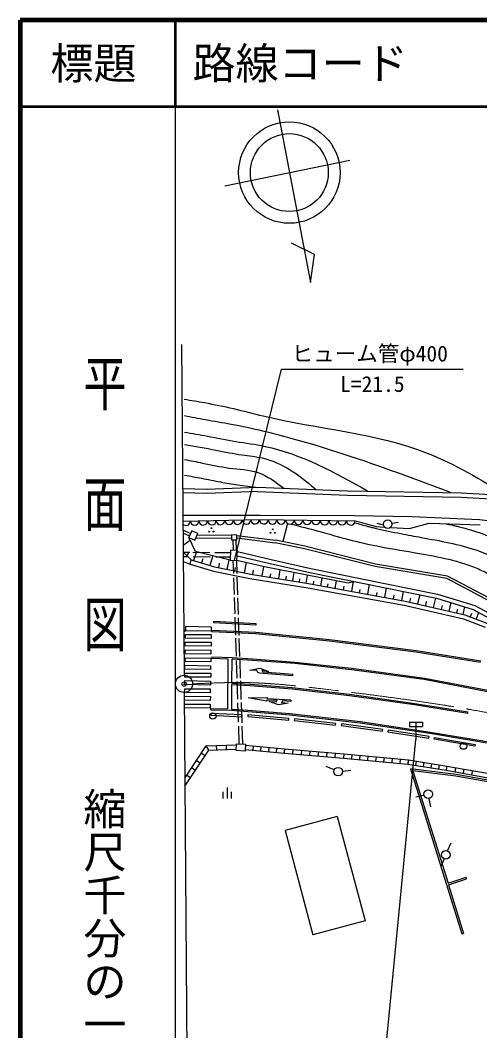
# Model space of a CAD drawing. Units: millimetres, scale not verified. Extents: x 40000 to 680000, y 20000 to 380000.
# Drawn here: x 40000 to 93356, y 262736 to 380000 of the extents above; entities that cross this region are included whole.
import ezdxf
from ezdxf.enums import TextEntityAlignment as Align

# ---------------------------------------------------------------- set-up
doc = ezdxf.new("R2010")
doc.units = ezdxf.units.MM
doc.header["$LTSCALE"] = 1000
doc.header["$PDMODE"] = 32
doc.header["$PDSIZE"] = 500
doc.linetypes.add('CHAIN', pattern=[18.5, 12, -1.5, 3.5, -1.5])
for name, color, linetype, lineweight in [('M-BGD', 7, 'Continuous', 25), ('M-BMK', 2, 'CHAIN', 13), ('M-BMK-SRVR', 3, 'Continuous', 25), ('M-STR-STR3', 7, 'Continuous', 25), ('M-STR-STRC', 7, 'Continuous', 25), ('M-TTL', 2, 'Continuous', 140), ('M-TTL-BAND', 7, 'Continuous', 25), ('M-TTL-LINE', 7, 'Continuous', 50)]:
    doc.layers.add(name, color=color, linetype=linetype, lineweight=lineweight)
doc.layers.add('M-OTRS', color=6, linetype='Continuous')
doc.layers.add('M-TTL-TXT', color=7, linetype='Continuous')
doc.styles.add('@ＭＳ ゴシック', font='')
doc.styles.add('ＭＳ ゴシック', font='')
doc.styles.get('@ＭＳ ゴシック').set_extended_font_data('@MS Gothic')
doc.styles.get('ＭＳ ゴシック').set_extended_font_data('MS Gothic')

msp = doc.modelspace()

# ---------------------------------------------------------------- linework, layer by layer
at = {"layer": 'M-BGD'}
for p, q in [((58856, 325676), (61716, 325579)), ((61700, 325079), (58860, 325175)), ((61681, 325579), (67539, 325798)), ((67539, 325297), (61700, 325079)), ((67539, 325798), (78002, 325393)), ((67539, 325297), (77988, 324893)), ((77988, 324893), (91183, 324671)), ((78002, 325393), (91203, 325170)), ((91203, 325170), (97681, 324779)), ((91183, 324671), (97612, 324282)), ((58880, 322548), (67848, 322551)), ((67848, 322551), (78820, 322513)), ((78820, 322513), (85484, 322398)), ((58885, 321880), (67773, 322055)), ((58885, 321880), (67773, 322055)), ((67773, 322055), (78878, 321922)), ((71043, 321582), (70489, 319493)), ((78878, 321922), (81320, 321233)), ((82173, 321410), (81459, 321588)), ((83143, 321649), (83908, 321738)), ((85196, 321003), (87474, 321636)), ((85484, 322398), (93318, 322067)), ((87474, 321636), (93399, 321427)), ((93318, 322067), (100341, 321106)), ((58893, 320849), (59786, 320459)), ((58895, 320520), (59666, 320184)), ((59920, 320765), (59574, 319973)), ((60628, 320457), (59920, 320765)), ((60282, 319664), (60628, 320457)), ((60542, 320260), (64541, 320284)), ((64540, 320276), (64530, 319717)), ((65154, 320265), (64540, 320276)), ((65144, 319706), (65154, 320265)), ((65154, 320225), (69647, 319667)), ((81320, 321233), (82247, 321178)), ((83012, 321132), (85196, 321003)), ((59749, 319610), (58906, 319062)), ((60355, 318355), (59574, 319973)), ((59574, 319973), (60282, 319664)), ((60389, 319909), (64534, 319934)), ((64530, 319717), (65144, 319706)), ((64693, 319714), (64715, 318508)), ((65044, 319708), (65066, 318491)), ((65148, 319924), (69610, 319369)), ((72987, 318667), (69610, 319369)), ((73054, 318960), (69671, 319663)), ((81266, 316889), (73054, 318960)), ((58912, 318272), (59709, 318265)), ((59865, 317373), (58912, 318256)), ((59543, 318143), (59308, 317890)), ((60037, 318262), (62022, 318243)), ((60418, 318225), (60135, 317291)), ((64373, 317351), (60355, 318355)), ((62373, 317851), (62030, 316718)), ((62591, 318238), (64416, 318221)), ((64430, 318522), (64373, 317351)), ((65215, 318483), (64430, 318522)), ((65158, 317312), (65215, 318483)), ((65184, 317855), (69032, 316953)), ((65209, 318362), (69146, 317440)), ((81204, 316595), (72987, 318667)), ((58916, 317772), (59440, 317767)), ((58920, 317188), (59720, 316895)), ((58921, 317154), (59062, 317136)), ((59720, 316895), (59865, 317373)), ((59720, 316895), (62439, 316072)), ((59865, 317373), (62560, 316557)), ((60096, 317761), (62075, 317743)), ((61186, 317499), (61040, 317017)), ((62697, 317737), (64391, 317721)), ((63111, 317008), (63004, 316469)), ((64203, 317393), (63981, 316275)), ((64373, 317351), (65158, 317312)), ((64704, 317334), (64753, 315811)), ((65105, 317315), (65154, 315794)), ((68368, 316574), (65158, 317312)), ((66251, 317061), (66015, 315872)), ((69032, 316953), (73639, 315903)), ((69143, 317440), (73744, 316392)), ((89618, 315508), (81266, 316889)), ((62439, 316072), (66667, 315233)), ((62560, 316557), (66764, 315723)), ((64949, 316502), (64869, 316099)), ((66747, 315726), (73469, 314632)), ((67030, 316172), (66952, 315693)), ((68248, 316602), (68070, 315511)), ((78059, 314659), (68368, 316574)), ((69058, 315779), (68990, 315361)), ((70149, 316222), (69983, 315200)), ((70860, 315494), (70791, 315068)), ((71757, 315905), (71600, 314936)), ((73328, 315594), (73179, 314679)), ((73639, 315903), (88316, 312922)), ((73744, 316392), (88439, 313407)), ((89520, 315220), (81204, 316595)), ((97485, 311334), (89618, 315508)), ((64771, 315279), (64832, 313365)), ((65168, 315376), (65234, 313324)), ((66667, 315233), (73384, 314139)), ((72430, 315191), (72368, 314811)), ((73469, 314632), (84685, 312603)), ((74060, 314907), (73993, 314537)), ((75018, 315260), (74858, 314381)), ((75713, 314590), (75650, 314238)), ((76687, 314930), (76533, 314078)), ((77560, 314313), (77486, 313905)), ((78751, 314819), (78059, 314659)), ((78659, 314883), (78451, 313731)), ((80529, 314504), (80327, 313391)), ((97335, 311074), (89520, 315220)), ((73384, 314139), (84585, 312113)), ((79437, 313959), (79365, 313565)), ((81385, 313607), (81314, 313213)), ((82488, 314105), (82295, 313035)), ((83367, 313279), (83290, 312855)), ((84457, 313706), (84271, 312678)), ((86383, 313314), (86142, 312268)), ((88439, 313407), (92761, 312103)), ((64844, 313012), (64905, 311122)), ((65245, 312989), (65307, 311058)), ((84585, 312113), (91471, 310529)), ((84685, 312603), (91616, 311009)), ((85304, 312944), (85198, 312485)), ((87143, 312538), (87034, 312063)), ((88211, 312943), (87960, 311850)), ((88316, 312922), (92568, 311639)), ((88974, 312078), (88873, 311640)), ((89976, 312421), (89750, 311438)), ((91573, 311939), (91372, 311065)), ((92761, 312103), (98641, 308925)), ((90753, 311654), (90655, 311230)), ((91616, 311009), (94179, 310038)), ((92379, 311169), (92230, 310776)), ((92568, 311639), (98401, 308487)), ((93220, 311287), (92926, 310512)), ((59206, 309643), (59198, 309193)), ((62210, 309588), (59206, 309643)), ((62202, 309138), (62210, 309588)), ((62479, 310079), (62490, 310279)), ((67337, 309816), (62479, 310079)), ((62490, 310279), (67348, 310015)), ((64918, 310721), (64985, 308640)), ((65320, 310663), (65386, 308623)), ((67348, 310015), (67337, 309816)), ((91471, 310529), (93964, 309585)), ((58981, 309248), (59162, 309242)), ((58982, 309098), (59158, 309092)), ((59158, 309092), (59162, 309242)), ((59198, 309193), (62202, 309138)), ((59200, 308286), (59204, 308736)), ((59204, 308736), (62175, 308710)), ((62175, 308710), (62171, 308260)), ((62241, 309028), (62248, 309178)), ((67339, 308807), (62241, 309028)), ((67346, 308957), (62248, 309178)), ((75903, 307964), (67331, 308807)), ((75919, 308113), (67346, 308957)), ((59154, 307393), (59157, 307843)), ((62170, 307378), (59154, 307393)), ((59157, 307843), (62173, 307828)), ((62171, 308260), (59200, 308286)), ((62173, 307828), (62170, 307378)), ((64997, 308281), (65064, 306212)), ((65398, 308259), (65465, 306177)), ((85936, 306686), (75903, 307964)), ((85957, 306834), (75919, 308113)), ((59168, 306493), (59174, 306943)), ((62139, 306456), (59168, 306493)), ((59174, 306943), (62144, 306906)), ((62144, 306906), (62139, 306456)), ((62228, 306134), (62222, 305985)), ((62228, 306134), (64622, 306047)), ((93457, 305475), (85936, 306686)), ((93486, 305623), (85957, 306834)), ((59125, 304701), (59132, 305151)), ((59132, 305151), (62109, 305101)), ((59167, 305576), (59173, 306025)), ((62141, 305531), (59167, 305576)), ((59173, 306025), (62147, 305981)), ((62109, 305101), (62102, 304651)), ((62147, 305981), (62141, 305531)), ((62222, 305985), (64155, 305914)), ((64103, 300083), (64155, 305914)), ((64580, 303081), (64604, 305898)), ((64604, 305898), (66956, 305740)), ((64604, 305897), (64614, 305897)), ((64622, 306047), (66966, 305890)), ((65080, 305721), (65147, 303646)), ((65480, 305729), (65547, 303659)), ((66956, 305740), (71870, 305377)), ((66967, 305890), (71883, 305526)), ((71870, 305377), (78447, 304664)), ((71883, 305526), (78465, 304813)), ((59116, 303774), (59117, 304224)), ((62114, 303767), (59116, 303774)), ((59117, 304224), (62115, 304217)), ((62102, 304651), (59125, 304701)), ((62115, 304217), (62114, 303767)), ((66673, 304587), (67818, 304827)), ((67464, 304530), (66673, 304587)), ((67593, 304311), (67464, 304530)), ((67818, 304221), (67593, 304311)), ((67818, 304827), (68829, 304446)), ((68194, 304199), (67818, 304221)), ((68829, 304446), (68055, 304531)), ((68055, 304531), (68206, 304348)), ((71622, 303935), (68194, 304199)), ((71634, 304085), (68206, 304348)), ((71634, 304085), (71622, 303935)), ((78447, 304664), (86906, 303523)), ((78465, 304813), (86930, 303671)), ((59094, 302922), (59104, 303372)), ((62086, 302857), (59094, 302922)), ((59104, 303372), (62096, 303307)), ((62096, 303307), (62086, 302857)), ((64553, 300072), (64578, 302931)), ((64578, 302931), (66673, 302821)), ((64580, 303081), (66681, 302971)), ((65159, 303275), (65226, 301206)), ((65557, 303342), (65627, 301165)), ((66673, 302821), (71577, 302422)), ((66685, 302971), (71591, 302571)), ((71591, 302571), (78248, 301798)), ((86906, 303523), (94256, 302118)), ((86930, 303671), (94288, 302265)), ((59081, 301101), (59088, 301551)), ((59088, 301551), (62074, 301507)), ((59091, 301979), (59095, 302429)), ((62056, 301956), (59091, 301979)), ((59095, 302429), (62059, 302406)), ((62059, 302406), (62056, 301956)), ((62074, 301507), (62067, 301057)), ((66456, 301369), (68652, 301422)), ((68619, 300992), (66456, 301369)), ((68652, 301422), (68656, 301262)), ((71577, 302422), (78229, 301649)), ((78229, 301649), (85783, 300584)), ((78248, 301798), (85805, 300733)), ((59063, 300203), (59068, 300653)), ((62064, 300172), (59063, 300203)), ((59068, 300653), (62068, 300622)), ((62067, 301057), (59081, 301101)), ((62068, 300622), (62064, 300172)), ((65239, 300793), (65312, 298556)), ((65639, 300818), (65714, 298480)), ((68647, 301113), (68619, 300992)), ((69826, 301044), (68647, 301113)), ((71409, 301103), (68656, 301262)), ((70000, 300570), (68922, 300952)), ((68922, 300952), (69709, 300907)), ((69709, 300907), (69826, 301044)), ((71104, 300758), (70000, 300570)), ((70436, 301009), (70320, 300844)), ((70320, 300844), (71104, 300758)), ((71400, 300953), (70436, 301009)), ((71409, 301103), (71400, 300953)), ((85783, 300584), (91953, 299607)), ((85805, 300733), (91977, 299756)), ((62117, 299982), (62121, 300132)), ((62117, 299982), (64546, 299922)), ((62121, 300132), (64103, 300083)), ((62136, 299572), (62125, 299372)), ((62136, 299572), (62125, 299372)), ((62125, 299372), (65762, 299185)), ((65773, 299384), (62136, 299572)), ((64546, 299922), (66426, 299780)), ((64553, 300072), (66438, 299930)), ((65762, 299185), (65773, 299384)), ((66429, 299389), (66411, 299190)), ((66411, 299190), (71188, 298762)), ((66426, 299780), (71303, 299402)), ((71205, 298961), (66429, 299389)), ((66438, 299930), (71317, 299551)), ((71303, 299402), (79468, 298459)), ((71317, 299551), (79488, 298607)), ((91953, 299607), (91977, 299756)), ((65327, 298090), (65393, 296038)), ((65727, 298085), (65794, 296018)), ((71188, 298762), (71205, 298961)), ((71831, 298953), (71809, 298755)), ((71809, 298755), (76611, 298211)), ((76634, 298410), (71831, 298953)), ((76611, 298211), (76634, 298410)), ((77301, 298342), (77275, 298144)), ((77275, 298144), (82055, 297514)), ((82081, 297712), (77301, 298342)), ((79468, 298459), (87574, 297255)), ((79488, 298607), (87597, 297403)), ((85198, 298532), (85198, 298032)), ((85198, 298532), (86698, 298532)), ((85198, 298032), (86698, 298032)), ((85948, 298532), (85948, 296532)), ((86698, 298532), (86698, 298032)), ((82055, 297514), (82081, 297712)), ((82717, 297618), (82687, 297420)), ((82687, 297420), (87447, 296692)), ((87477, 296890), (82717, 297618)), ((87447, 296692), (87477, 296890)), ((87574, 297255), (95365, 295966)), ((87597, 297403), (95391, 296114)), ((88065, 296561), (88099, 296758)), ((88099, 296758), (92821, 295942)), ((59112, 292033), (61607, 295785)), ((61607, 295785), (65116, 295928)), ((61883, 295296), (61607, 295785)), ((62759, 295832), (62779, 295333)), ((63910, 295879), (63930, 295379)), ((65082, 295253), (65123, 296052)), ((65123, 296052), (66150, 296000)), ((66150, 296000), (66109, 295201)), ((66143, 295867), (70670, 295456)), ((67041, 295785), (66996, 295287)), ((67948, 295703), (67903, 295205)), ((68855, 295621), (68810, 295123)), ((69763, 295538), (69717, 295040)), ((92787, 295745), (88065, 296561)), ((92821, 295942), (92787, 295745)), ((59119, 291140), (61883, 295296)), ((61045, 294939), (61461, 294662)), ((61883, 295296), (65091, 295426)), ((66109, 295201), (65082, 295253)), ((66118, 295367), (70627, 294958)), ((70670, 295456), (70625, 294958)), ((70627, 294958), (77527, 294383)), ((70670, 295456), (70628, 294958)), ((70670, 295456), (77572, 294881)), ((71655, 295374), (71614, 294876)), ((72641, 295292), (72600, 294793)), ((73627, 295210), (73585, 294711)), ((74612, 295128), (74571, 294629)), ((75598, 295046), (75556, 294547)), ((76583, 294963), (76542, 294465)), ((77569, 294881), (77527, 294383)), ((77574, 294881), (77527, 294383)), ((77527, 294383), (84997, 293681)), ((77572, 294881), (85061, 294177)), ((78508, 294793), (78461, 294295)), ((79442, 294705), (79395, 294207)), ((80376, 294617), (80329, 294120)), ((81309, 294530), (81262, 294032)), ((82243, 294442), (82196, 293944)), ((83177, 294354), (83130, 293856)), ((59919, 293247), (60336, 292970)), ((60482, 294093), (60898, 293816)), ((76442, 293002), (75521, 293393)), ((84111, 294266), (84064, 293768)), ((85044, 294178), (84997, 293681)), ((85077, 294174), (84997, 293681)), ((84997, 293681), (89459, 292964)), ((85061, 294177), (89542, 293457)), ((85969, 294031), (85890, 293537)), ((86861, 293888), (86782, 293394)), ((87754, 293744), (87674, 293251)), ((88646, 293601), (88566, 293107)), ((89538, 293457), (89459, 292964)), ((89546, 293456), (89459, 292964)), ((89542, 293457), (113166, 289251)), ((90531, 293281), (90443, 292789)), ((59357, 292401), (59773, 292124)), ((77399, 292860), (78393, 292967)), ((90619, 292469), (85315, 293118)), ((85315, 293118), (91288, 273981)), ((90589, 292271), (85599, 292882)), ((85599, 292882), (89666, 279848)), ((89459, 292964), (113080, 288759)), ((112821, 288282), (90589, 292271)), ((112950, 288462), (90619, 292469)), ((91515, 293106), (91427, 292613)), ((92499, 292930), (92411, 292438)), ((59117, 291340), (59210, 291278)), ((64038, 290953), (64038, 289703)), ((63538, 290453), (63538, 289703)), ((64538, 289703), (64538, 290453)), ((86886, 290078), (85916, 289858)), ((87456, 289698), (87626, 288708)), ((76814, 287607), (70748, 285988)), ((76814, 287607), (80047, 275481)), ((70748, 285988), (73981, 273863)), ((89626, 283628), (90016, 284548)), ((89236, 282708), (88846, 281788)), ((89666, 279848), (91756, 280553)), ((89726, 279657), (91820, 280364)), ((91820, 280364), (91756, 280553)), ((89726, 279657), (91479, 274040)), ((80047, 275481), (73981, 273863)), ((91288, 273981), (91479, 274040))]:
    msp.add_line(p, q, dxfattribs=at)
for centre, radius in [((82662, 321512), 500), ((61928, 320653), 50), ((62216, 321065), 50), ((62447, 320661), 50), ((69052, 320513), 50), ((69341, 320925), 50), ((69571, 320521), 50), ((62372, 299264), 375), ((91465, 295771), 375), ((76902, 292806), 500), ((87377, 290185), 500), ((89427, 283166), 500)]:
    msp.add_circle(centre, radius, dxfattribs=at)
for centre, radius, start, end in [((59248, 321887), 502, 224.09003, 1.12561), ((60250, 321907), 502, 181.12561, 1.12561), ((61253, 321926), 502, 181.12561, 1.12561), ((62256, 321946), 502, 181.12561, 1.12561), ((63259, 321966), 502, 181.12561, 1.12561), ((64262, 321986), 502, 181.12561, 1.12561), ((65265, 322005), 502, 181.12561, 1.12561), ((66268, 322025), 502, 181.12561, 1.12561), ((67271, 322045), 502, 181.12561, 1.12561), ((68277, 322048), 505, 179.31554, 359.31554), ((69287, 322036), 505, 179.31554, 359.31554), ((70297, 322024), 505, 179.31554, 359.31554), ((71306, 322012), 505, 179.31554, 359.31554), ((72316, 322000), 505, 179.31554, 359.31554), ((73325, 321988), 505, 179.31554, 359.31554), ((74335, 321976), 505, 179.31554, 359.31554), ((75344, 321964), 505, 179.31554, 359.31554), ((76354, 321952), 505, 179.31554, 359.31554), ((77364, 321940), 505, 179.31554, 359.31554), ((78373, 321928), 505, 179.31554, 359.31554)]:
    msp.add_arc(centre, radius, start, end, dxfattribs=at)
for points, knots in [([(59053, 336026), (59830, 335894), (60607, 335762), (61383, 335622), (62509, 335419), (63632, 335199), (64745, 334940), (65903, 334670), (67049, 334357), (68208, 334080), (74552, 332566), (81260, 332139), (87261, 329775), (90483, 328505), (93502, 326677), (96520, 324849)], [0, 0, 0, 0, 1, 1, 1, 2, 2, 2, 3, 3, 3, 4, 4, 4, 5, 5, 5, 5]), ([(89974, 325191), (87208, 326227), (84441, 327262), (81653, 328246), (77227, 329806), (72748, 331235), (68183, 332311), (66959, 332599), (65728, 332862), (64492, 333094), (63500, 333281), (62503, 333447), (61509, 333625), (60692, 333772), (59876, 333926), (59059, 334080)], [0, 0, 0, 0, 1, 1, 1, 2, 2, 2, 3, 3, 3, 4, 4, 4, 5, 5, 5, 5]), ([(59065, 332210), (59955, 332054), (60844, 331898), (61731, 331732), (62827, 331527), (63919, 331307), (65020, 331125), (66161, 330936), (67312, 330788), (68437, 330550), (72636, 329663), (76471, 327534), (80306, 325405)], [0, 0, 0, 0, 1, 1, 1, 2, 2, 2, 3, 3, 3, 4, 4, 4, 4]), ([(59069, 330768), (60289, 330558), (61508, 330347), (62723, 330112), (63740, 329914), (64753, 329700), (65781, 329555), (66559, 329446), (67346, 329376), (68107, 329202), (70368, 328683), (72405, 327242), (74151, 325696), (74212, 325643), (74272, 325589), (74332, 325535)], [0, 0, 0, 0, 1, 1, 1, 2, 2, 2, 3, 3, 3, 4, 4, 4, 5, 5, 5, 5]), ([(59075, 329024), (59769, 328893), (60464, 328762), (61155, 328620), (62187, 328409), (63210, 328174), (64265, 328039), (65391, 327894), (66554, 327861), (67601, 327508), (68705, 327135), (69680, 326406), (70656, 325677)], [0, 0, 0, 0, 1, 1, 1, 2, 2, 2, 3, 3, 3, 4, 4, 4, 4]), ([(59080, 327204), (59739, 327090), (60398, 326976), (61054, 326851), (61788, 326711), (62519, 326558), (63254, 326421), (63917, 326298), (64583, 326188), (65251, 326092), (66031, 325981), (66814, 325888), (67597, 325796)], [0, 0, 0, 0, 1, 1, 1, 2, 2, 2, 3, 3, 3, 4, 4, 4, 4]), ([(71467, 321534), (72519, 321266), (73570, 320998), (74617, 320713), (75785, 320394), (76948, 320054), (78120, 319748), (79203, 319467), (80294, 319215), (81389, 318996), (82809, 318712), (84236, 318483), (85669, 318243), (88098, 317836), (90543, 317397), (92818, 316480), (93322, 316276), (93818, 316050), (94300, 315798), (94651, 315614), (94995, 315416), (95334, 315210), (95500, 315109), (95664, 315007), (95828, 314904), (96558, 314449), (97293, 313996), (97982, 313481), (98379, 313184), (98761, 312866), (99161, 312574), (99878, 312050), (100650, 311607), (101398, 311122), (102161, 310628), (102897, 310090), (103696, 309671), (104466, 309267), (105294, 308973), (106115, 308673), (106628, 308486), (107139, 308296), (107657, 308129), (108327, 307913), (109011, 307736), (109683, 307524), (110306, 307328), (110920, 307101), (111527, 306859), (112682, 306399), (113812, 305882), (114942, 305364)], [0, 0, 0, 0, 1, 1, 1, 2, 2, 2, 3, 3, 3, 4, 4, 4, 5, 5, 5, 6, 6, 6, 7, 7, 7, 8, 8, 8, 9, 9, 9, 10, 10, 10, 11, 11, 11, 12, 12, 12, 13, 13, 13, 14, 14, 14, 15, 15, 15, 16, 16, 16, 17, 17, 17, 17]), ([(78819, 321690), (79331, 321546), (79843, 321401), (80358, 321269), (80516, 321228), (80675, 321189), (80834, 321150), (80993, 321112), (81152, 321075), (81311, 321038), (82266, 320817), (83226, 320619), (84188, 320430), (84978, 320276), (85769, 320128), (86563, 319984), (88732, 319589), (90918, 319219), (92998, 318494), (93815, 318210), (94615, 317870), (95379, 317464), (96074, 317094), (96739, 316668), (97393, 316228), (98788, 315288), (100133, 314283), (101514, 313321), (102176, 312859), (102847, 312407), (103551, 312016), (104281, 311610), (105048, 311270), (105817, 310940), (106761, 310535), (107709, 310145), (108679, 309818), (109557, 309522), (110452, 309279), (111335, 308994), (112756, 308535), (114142, 307968), (115501, 307346), (116852, 306726), (118176, 306052), (119499, 305378)], [0, 0, 0, 0, 1, 1, 1, 2, 2, 2, 3, 3, 3, 4, 4, 4, 5, 5, 5, 6, 6, 6, 7, 7, 7, 8, 8, 8, 9, 9, 9, 10, 10, 10, 11, 11, 11, 12, 12, 12, 13, 13, 13, 14, 14, 14, 15, 15, 15, 15]), ([(89468, 321566), (89664, 321521), (89860, 321477), (90057, 321433), (90208, 321399), (90358, 321366), (90508, 321331), (90659, 321296), (90808, 321259), (90958, 321221), (91854, 320994), (92745, 320740), (93613, 320421), (94762, 320000), (95872, 319467), (96929, 318854), (98638, 317862), (100206, 316660), (101812, 315487), (103090, 314553), (104392, 313636), (105822, 312994), (106786, 312560), (107810, 312251), (108829, 311940), (110206, 311519), (111577, 311092), (112915, 310578), (114231, 310072), (115516, 309480), (116796, 308881), (118916, 307890), (121023, 306878), (123130, 305865)], [0, 0, 0, 0, 1, 1, 1, 2, 2, 2, 3, 3, 3, 4, 4, 4, 5, 5, 5, 6, 6, 6, 7, 7, 7, 8, 8, 8, 9, 9, 9, 10, 10, 10, 11, 11, 11, 11])]:
    msp.add_open_spline(points, degree=3, knots=knots, dxfattribs=at)
at = {"layer": 'M-BMK'}
msp.add_open_spline([(60022, 302992), (62062, 303084), (64102, 303176), (66139, 303142), (69363, 303087), (72579, 302714), (75790, 302329), (81347, 301661), (86888, 300953), (92388, 299990), (96581, 299255), (100751, 298373), (104929, 297538), (107863, 296951), (110802, 296389), (113749, 295875), (120696, 294665), (127691, 293728), (134688, 292832), (136414, 292610), (138141, 292391), (139873, 292212), (143533, 291832), (147212, 291627), (150892, 291535), (153057, 291481), (155223, 291466), (157388, 291452)], degree=3, knots=[0, 0, 0, 0, 1, 1, 1, 2, 2, 2, 3, 3, 3, 4, 4, 4, 5, 5, 5, 6, 6, 6, 7, 7, 7, 8, 8, 8, 9, 9, 9, 9], dxfattribs=at)
at = {"layer": 'M-BMK-SRVR'}
for p, q in [((69889, 369610), (73695, 349565)), ((78285, 363738), (63750, 360726)), ((74155, 352826), (71487, 354110)), ((73695, 349565), (74155, 352826)), ((58729, 342375), (59021, 303983)), ((59036, 301984), (59360, 259377))]:
    msp.add_line(p, q, dxfattribs=at)
for centre, radius in [((71246, 362320), 5885), ((71246, 362320), 4520), ((59022, 302993), 1000)]:
    msp.add_circle(centre, radius, dxfattribs=at)
at = {"layer": 'M-OTRS'}
msp.add_point((59034, 302969), dxfattribs=at)
at = {"layer": 'M-STR-STR3'}
for p, q in [((64888, 317325), (70345, 339497)), ((70345, 339497), (91437, 339497))]:
    msp.add_line(p, q, dxfattribs=at)
at = {"layer": 'M-STR-STRC'}
msp.add_line((82479, 260969), (85948, 296537), dxfattribs=at)
at = {"layer": 'M-TTL'}
for p, q in [((40000, 380000), (40000, 20000)), ((680000, 380000), (40000, 380000))]:
    msp.add_line(p, q, dxfattribs=at)
at = {"layer": 'M-TTL-BAND'}
msp.add_line((58000, 370000), (58000, 20000), dxfattribs=at)
at = {"layer": 'M-TTL-LINE'}
for p, q in [((58000, 380000), (58000, 370000)), ((40000, 370000), (680000, 370000))]:
    msp.add_line(p, q, dxfattribs=at)

# ---------------------------------------------------------------- texts
at = {"layer": 'M-STR-STR3', "style": 'ＭＳ ゴシック'}
for s, p in [('ヒューム管φ400', (71516, 339853)), ('L=21.5', (77141, 336317))]:
    msp.add_text(s, height=1833, dxfattribs=at).set_placement(p, align=Align.BOTTOM_LEFT)
at = {"layer": 'M-TTL-BAND', "style": '@ＭＳ ゴシック', "width": 1.4}
msp.add_text('平  面  図', height=3666, rotation=270, dxfattribs=at).set_placement((49777, 306475), align=Align.MIDDLE_RIGHT)
at = {"layer": 'M-TTL-BAND', "style": '@ＭＳ ゴシック'}
msp.add_text('縮尺千分の一', height=3666, rotation=270, dxfattribs=at).set_placement((49777, 261030), align=Align.MIDDLE_RIGHT)
at = {"layer": 'M-TTL-TXT', "style": 'ＭＳ ゴシック'}
msp.add_text('標題', height=3666, dxfattribs=at).set_placement((48500, 375000), align=Align.MIDDLE_CENTER)
msp.add_text('路線コード', height=3666, dxfattribs=at).set_placement((60000, 375000), align=Align.MIDDLE_LEFT)

doc.saveas('drawing.dxf')
